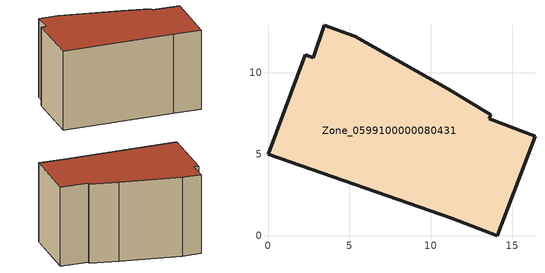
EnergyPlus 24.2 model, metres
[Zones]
Zone_0599100000080431
 floor ground (C_G): 2.76,10.91 3.46,12.89 5.33,12.23 11.04,9 13.67,7.42 13.58,7.16 16.38,6.1 14.08,0 11.27,1.06 0,4.99 2.27,11.08 z0
 wall outside (C_F): 13.67,7.42 11.04,9 5.33,12.23 3.46,12.89 2.76,10.91 2.27,11.08 0,4.99 11.27,1.06 14.08,0 16.38,6.1 13.58,7.16 13.67,7.42 z0:8.69
 roof outside (C_R): 14.08,0 16.38,6.1 13.58,7.16 13.67,7.42 11.04,9 5.33,12.23 3.46,12.89 2.76,10.91 2.27,11.08 0,4.99 11.27,1.06 z8.69
[BUILDING]
Pand.0599100000080431: North Axis=0; Terrain=City; Loads Convergence Tolerance Value=0.04; Temperature Convergence Tolerance Value=0.4; Solar Distribution=FullExterior; Maximum Number of Warmup Days=25; Minimum Number of Warmup Days=1
[Site:Location]
Rotterdam.The.Hague.AP_ZH_NLD Design_Conditions: Latitude=51.96; Longitude=4.45; Time Zone=1; Elevation=-4.5
[SITE:GROUNDTEMPERATURE:BUILDINGSURFACE]
18, 18, 18, 18, 18, 18, 18, 18, 18, 18, 18, 18
[MATERIAL] Thermal Absorptance=0.9; Solar Absorptance=0.7; Visible Absorptance=0.7
Name | Roughness | Thickness | Conductivity | Density | Specific Heat
G.D.1965 | MediumSmooth | 0.15 | 1 | 540 | 1210
F.D.1965 | Rough | 0.3 | 0.857143 | 1920 | 840
R.D.1965 | MediumRough | 0.2 | 0.08 | 1500 | 1000
[CONSTRUCTION]
C_G: G.D.1965
C_F: F.D.1965
C_R: R.D.1965
[ZONE]
Zone_0599100000080431: Type=1; Multiplier=1; Ceiling Height=Autocalculate; Volume=Autocalculate; Floor Area=autocalculate; Part of Total Floor Area=Yes
[ZONEINFILTRATION:DESIGNFLOWRATE]
Infil_Zone_0599100000080431: Zone or ZoneList or Space or SpaceList=Zone_0599100000080431; Schedule=AlwaysOn; Design Flow Rate Calculation Method=Flow/Area; Flow Rate per Floor Area=0.0042; Constant Term Coefficient=1; Temperature Term Coefficient=0; Velocity Term Coefficient=0; Velocity Squared Term Coefficient=0
[HVACTEMPLATE:ZONE:IDEALLOADSAIRSYSTEM]
Zone_0599100000080431: Maximum Heating Supply Air Temperature=50; Minimum Cooling Supply Air Temperature=13; Maximum Heating Supply Air Humidity Ratio=0.0156; Minimum Cooling Supply Air Humidity Ratio=0.0077; Heating Limit=NoLimit; Cooling Limit=NoLimit; Dehumidification Control Type=ConstantSensibleHeatRatio; Cooling Sensible Heat Ratio=0.7; Dehumidification Setpoint=60; Humidification Control Type=None; Humidification Setpoint=30; Outdoor Air Method=None; Outdoor Air Flow Rate per Person=0.00944; Outdoor Air Flow Rate per Zone Floor Area=0; Outdoor Air Flow Rate per Zone=0; Demand Controlled Ventilation Type=None; Outdoor Air Economizer Type=NoEconomizer; Heat Recovery Type=None; Sensible Heat Recovery Effectiveness=0.7; Latent Heat Recovery Effectiveness=0.65
[ZONECONTROL:THERMOSTAT]
ThermostatControl_Zone_0599100000080431: Zone or ZoneList=Zone_0599100000080431; Control Type Schedule=DualSetpointControlType; Control 1=Thermostat_Zone_0599100000080431; Temperature Difference Between Cutout And Setpoint=0
[THERMOSTATSETPOINT:DUALSETPOINT]
Thermostat_Zone_0599100000080431: Heating Setpoint Temperature Schedule=HeatingSetpoint_Zone_0599100000080431; Cooling Setpoint Temperature Schedule=CoolingSetpoint_Zone_0599100000080431
[SCHEDULE:COMPACT]
HeatingSetpoint_Zone_0599100000080431: Through: 12/31, For: AllDays, Until: 24:00, 21
CoolingSetpoint_Zone_0599100000080431: Through: 12/31, For: AllDays, Until: 24:00, 24
DualSetpointControlType: Through: 12/31, For: AllDays, Until: 24:00, 4
AlwaysOn: Through: 12/31, For: AllDays, Until: 24:00, 1
